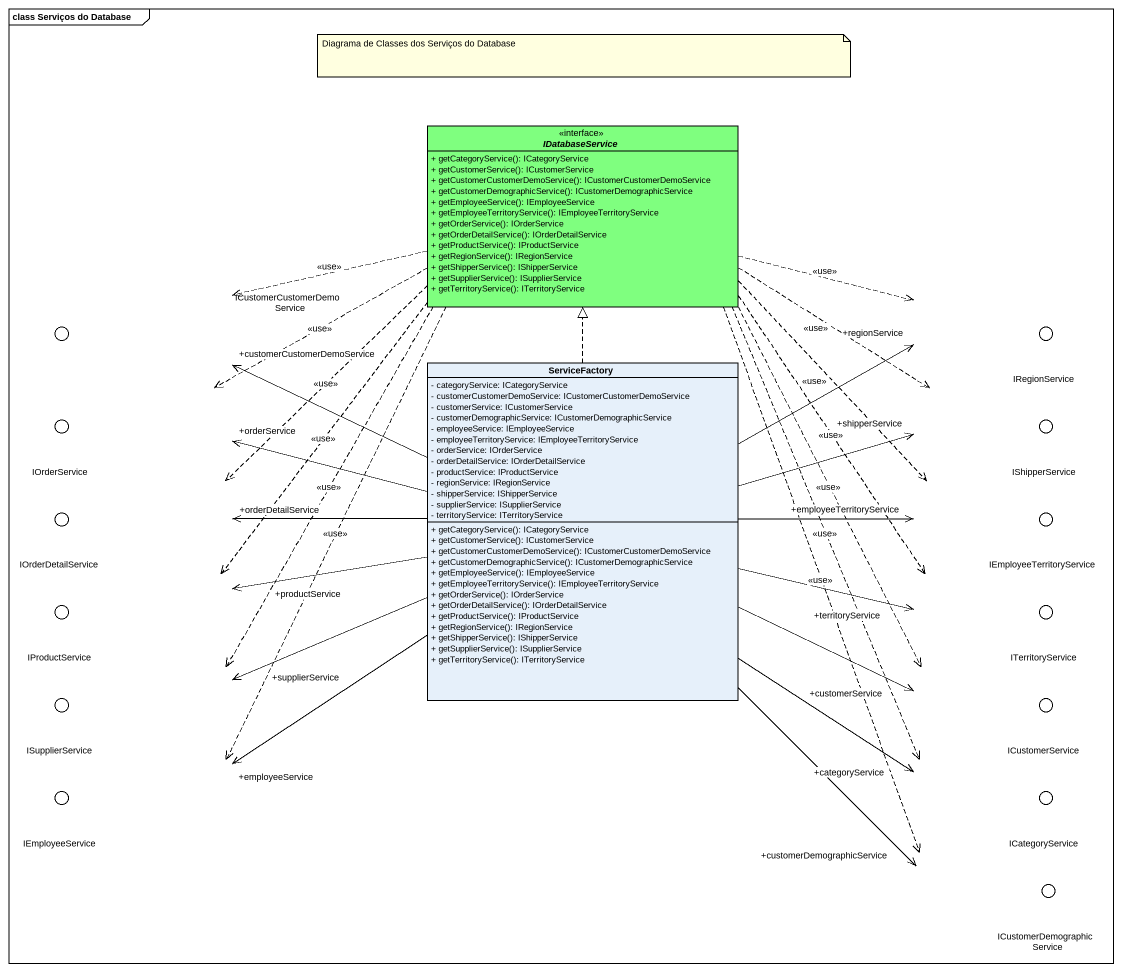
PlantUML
@startuml
mainframe class Serviços do Database
allowmixing
hide circle
hide empty members
skinparam classAttributeIconSize 0
interface IDatabaseService <<interface>> #7FFF7F {
  + getCategoryService(): ICategoryService
  + getCustomerService(): ICustomerService
  + getCustomerCustomerDemoService(): ICustomerCustomerDemoService
  + getCustomerDemographicService(): ICustomerDemographicService
  + getEmployeeService(): IEmployeeService
  + getEmployeeTerritoryService(): IEmployeeTerritoryService
  + getOrderService(): IOrderService
  + getOrderDetailService(): IOrderDetailService
  + getProductService(): IProductService
  + getRegionService(): IRegionService
  + getShipperService(): IShipperService
  + getSupplierService(): ISupplierService
  + getTerritoryService(): ITerritoryService
}
() ICustomerCustomerDemoService <<interface>> #7FFF7F
() IRegionService <<interface>> #7FFF7F
class ServiceFactory {
  - categoryService: ICategoryService
  - customerCustomerDemoService: ICustomerCustomerDemoService
  - customerService: ICustomerService
  - customerDemographicService: ICustomerDemographicService
  - employeeService: IEmployeeService
  - employeeTerritoryService: IEmployeeTerritoryService
  - orderService: IOrderService
  - orderDetailService: IOrderDetailService
  - productService: IProductService
  - regionService: IRegionService
  - shipperService: IShipperService
  - supplierService: ISupplierService
  - territoryService: ITerritoryService
  + getCategoryService(): ICategoryService
  + getCustomerService(): ICustomerService
  + getCustomerCustomerDemoService(): ICustomerCustomerDemoService
  + getCustomerDemographicService(): ICustomerDemographicService
  + getEmployeeService(): IEmployeeService
  + getEmployeeTerritoryService(): IEmployeeTerritoryService
  + getOrderService(): IOrderService
  + getOrderDetailService(): IOrderDetailService
  + getProductService(): IProductService
  + getRegionService(): IRegionService
  + getShipperService(): IShipperService
  + getSupplierService(): ISupplierService
  + getTerritoryService(): ITerritoryService
}
() IOrderService <<interface>> #7FFF7F
() IShipperService <<interface>> #7FFF7F
() IOrderDetailService <<interface>> #7FFF7F
() IEmployeeTerritoryService <<interface>> #7FFF7F
() IProductService <<interface>> #7FFF7F
() ITerritoryService <<interface>> #7FFF7F
() ISupplierService <<interface>> #7FFF7F
() ICustomerService <<interface>> #7FFF7F
() IEmployeeService <<interface>> #7FFF7F
() ICategoryService <<interface>> #7FFF7F
() ICustomerDemographicService <<interface>> #7FFF7F
IDatabaseService .left.> ICustomerCustomerDemoService : <<use>>
IDatabaseService .right.> IRegionService : <<use>>
IDatabaseService .left.> IOrderService : <<use>>
IDatabaseService .right.> IShipperService : <<use>>
IDatabaseService .left.> IOrderDetailService : <<use>>
IDatabaseService ..> IEmployeeTerritoryService : <<use>>
IDatabaseService ..> IProductService : <<use>>
IDatabaseService ..> ITerritoryService : <<use>>
IDatabaseService ..> ISupplierService : <<use>>
IDatabaseService ..> ICustomerService : <<use>>
IDatabaseService ..> IEmployeeService : <<use>>
IDatabaseService ..> ICategoryService : <<use>>
IDatabaseService ..> ICustomerDemographicService : <<use>>
ServiceFactory .up.|> IDatabaseService
ServiceFactory -left-> "+customerCustomerDemoService" ICustomerCustomerDemoService
ServiceFactory -right-> "+regionService" IRegionService
ServiceFactory -left-> "+orderService" IOrderService
ServiceFactory -right-> "+shipperService" IShipperService
ServiceFactory -left-> "+orderDetailService" IOrderDetailService
ServiceFactory -right-> "+employeeTerritoryService" IEmployeeTerritoryService
ServiceFactory -left-> "+productService" IProductService
ServiceFactory -right-> "+territoryService" ITerritoryService
ServiceFactory -left-> "+supplierService" ISupplierService
ServiceFactory -right-> "+customerService" ICustomerService
ServiceFactory -left-> "+employeeService" IEmployeeService
ServiceFactory -right-> "+categoryService" ICategoryService
ServiceFactory --> "+customerDemographicService" ICustomerDemographicService
note as N1
  Diagrama de Classes dos Serviços do Database
end note
@enduml
